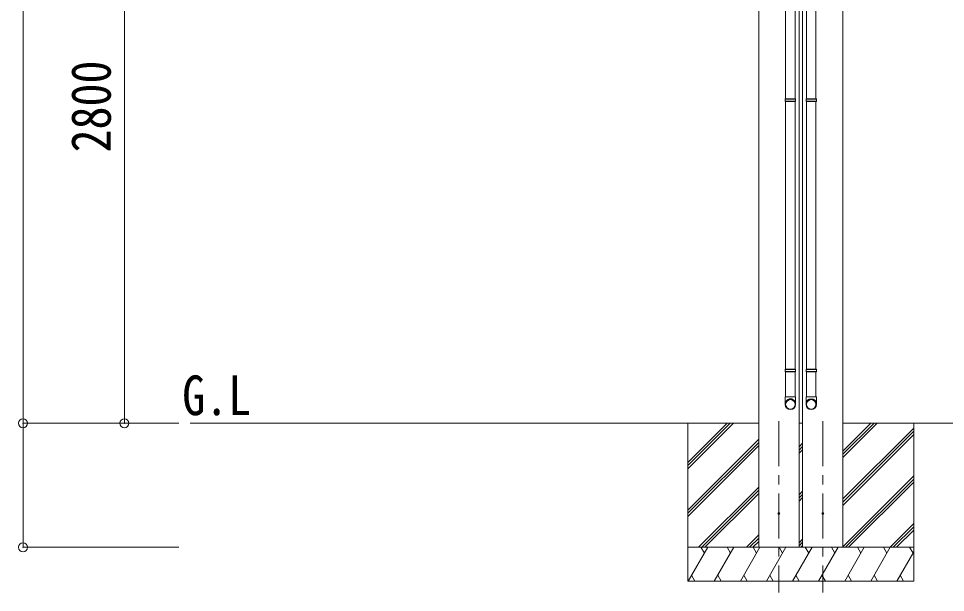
# Model space of a CAD drawing. Units: millimetres at full size, sheet at 1:40. Extents: x -11243 to 11243, y -7760 to 7760.
# Drawn here: x -8574 to -4470, y -4923 to -2379 of the extents above; entities that cross this region are included whole.
import ezdxf
from ezdxf.enums import TextEntityAlignment as Align

# ---------------------------------------------------------------- set-up
doc = ezdxf.new("R2010")
doc.units = ezdxf.units.MM
doc.header["$LTSCALE"] = 40
doc.header["$PDMODE"] = 32
doc.header["$PDSIZE"] = 40
doc.linetypes.add('CHAIN1', pattern=[8, 5, -1, 1, -1])
for name, color, linetype, lineweight in [('0-0_0', 7, 'Continuous', 9), ('0-1_本体', 5, 'CHAIN1', 9), ('0-3_ELV2', 4, 'Continuous', 9), ('0-6_OTH_LINE', 6, 'Continuous', 9), ('0-9_OUTLINE', 7, 'Continuous', 9)]:
    doc.layers.add(name, color=color, linetype=linetype, lineweight=lineweight)
doc.layers.add('0-7_SHAPE', color=7, linetype='Continuous')
doc.styles.add('ＭＳ ゴシック', font='')
doc.styles.get('ＭＳ ゴシック').set_extended_font_data('MS Gothic')

msp = doc.modelspace()

# ---------------------------------------------------------------- linework, layer by layer
at = {"layer": '0-0_0'}
for p, q in [((-5296.07, -4172.36), (-7813.52, -4172.36)), ((-5610.07, -4346.07), (-5436.36, -4172.36)), ((-5610.07, -4360.22), (-5422.21, -4172.36)), ((-5610.07, -4374.36), (-5408.07, -4172.36)), ((-5118.07, -4172.36), (-5102.07, -4172.36)), ((-4924.07, -4172.36), (-2406.62, -4172.36)), ((-4924.07, -4296.17), (-4800.12, -4172.36)), ((-4924.07, -4310.32), (-4785.96, -4172.36)), ((-4924.07, -4324.46), (-4771.8, -4172.36)), ((-4610.07, -4172.36), (-4610.07, -4872.36)), ((-4924.07, -4508.11), (-4610.07, -4194.11)), ((-4924.07, -4522.25), (-4610.07, -4208.25)), ((-4924.07, -4536.39), (-4610.07, -4222.39)), ((-5610.07, -4557.46), (-5296.07, -4243.46)), ((-5610.07, -4571.6), (-5296.07, -4257.6)), ((-5118.07, -4277.59), (-5102.07, -4261.59)), ((-5610.07, -4585.74), (-5296.07, -4271.75)), ((-5118.07, -4291.74), (-5102.07, -4275.74)), ((-5118.07, -4305.88), (-5102.07, -4289.88)), ((-4924.07, -4719.86), (-4610.07, -4405.87)), ((-4912.42, -4722.36), (-4610.07, -4420.01)), ((-5562.84, -4722.36), (-5296.07, -4455.59)), ((-5548.7, -4722.36), (-5296.07, -4469.73)), ((-4898.28, -4722.36), (-4610.07, -4434.15)), ((-5534.56, -4722.36), (-5296.07, -4483.88)), ((-5118.07, -4489.72), (-5102.07, -4473.72)), ((-5118.07, -4503.87), (-5102.07, -4487.87)), ((-5118.07, -4518.01), (-5102.07, -4502.01)), ((-4714.81, -4722.36), (-4610.07, -4617.62)), ((-4700.67, -4722.36), (-4610.07, -4631.77)), ((-5350.71, -4722.36), (-5296.07, -4667.72)), ((-4686.52, -4722.36), (-4610.07, -4645.91)), ((-5336.57, -4722.36), (-5296.07, -4681.86)), ((-5322.42, -4722.36), (-5296.07, -4696.01)), ((-5118.07, -4701.86), (-5102.07, -4685.86)), ((-5118.07, -4716), (-5102.07, -4700)), ((-5110.29, -4722.36), (-5102.07, -4714.14)), ((-4610.07, -4722.36), (-5610.07, -4722.36)), ((-5608.68, -4872.36), (-5522.08, -4722.36)), ((-5537.08, -4748.34), (-5552.08, -4722.36)), ((-5493.21, -4872.36), (-5406.61, -4722.36)), ((-5421.61, -4748.35), (-5436.61, -4722.36)), ((-5377.74, -4872.36), (-5291.14, -4722.36)), ((-5306.14, -4748.35), (-5321.14, -4722.36)), ((-5262.27, -4872.36), (-5175.67, -4722.36)), ((-5190.67, -4748.34), (-5205.67, -4722.36)), ((-5146.8, -4872.36), (-5060.2, -4722.36)), ((-5075.2, -4748.35), (-5090.2, -4722.36)), ((-5031.33, -4872.36), (-4944.73, -4722.36)), ((-4959.73, -4748.35), (-4974.73, -4722.36)), ((-4915.86, -4872.36), (-4829.26, -4722.36)), ((-4844.26, -4748.35), (-4859.26, -4722.36)), ((-4800.39, -4872.36), (-4713.79, -4722.36)), ((-4728.79, -4748.35), (-4743.79, -4722.36)), ((-4684.92, -4872.36), (-4610.07, -4742.71)), ((-4613.32, -4748.35), (-4628.32, -4722.36)), ((-5593.68, -4846.38), (-5578.68, -4872.36)), ((-5478.21, -4846.38), (-5463.21, -4872.36)), ((-5362.74, -4846.38), (-5347.74, -4872.36)), ((-5247.27, -4846.38), (-5232.27, -4872.36)), ((-5131.8, -4846.38), (-5116.8, -4872.36)), ((-5016.33, -4846.38), (-5001.33, -4872.36)), ((-4900.86, -4846.38), (-4885.86, -4872.36)), ((-4785.39, -4846.38), (-4770.39, -4872.36)), ((-4669.92, -4846.38), (-4654.92, -4872.36))]:
    msp.add_line(p, q, dxfattribs=at)
msp.add_lwpolyline([(-5610.07, -4172.36), (-5610.07, -4872.36), (-4610.07, -4872.36)], dxfattribs=at)
at = {"layer": '0-1_本体'}
for p, q in [((-5207.07, -4163.37), (-5207.07, -4922.58)), ((-5013.07, -4163.37), (-5013.07, -4922.58))]:
    msp.add_line(p, q, dxfattribs=at)
at = {"layer": '0-3_ELV2'}
for p, q in [((-5296.07, -4722.36), (-5296.07, -1243.36)), ((-5118.07, -4722.36), (-5118.07, -1264.02)), ((-5102.07, -4722.36), (-5102.07, -1264.02)), ((-4924.07, -4722.36), (-4924.07, -1243.36))]:
    msp.add_line(p, q, dxfattribs=at)
for centre in [(-5207.07, -4572.36), (-5013.07, -4572.36)]:
    msp.add_circle(centre, 4.5, dxfattribs=at)
at = {"layer": '0-6_OTH_LINE'}
for p, q in [((-8553.91, -4172.36), (-8553.91, -1254.16)), ((-8104.91, -4172.36), (-8104.91, -1372.36)), ((-8553.91, -4172.36), (-7863.52, -4172.36)), ((-8553.91, -4722.36), (-8553.91, -4172.36)), ((-8104.91, -4172.36), (-7863.52, -4172.36)), ((-8553.91, -4722.36), (-7863.52, -4722.36))]:
    msp.add_line(p, q, dxfattribs=at)
for p in [(-8553.91, -4172.36), (-8104.91, -4172.36), (-8553.91, -4722.36)]:
    msp.add_point(p, dxfattribs=at)
at = {"layer": '0-9_OUTLINE'}
for p, q in [((-5177.22, -1548.43), (-5177.22, -2734.62)), ((-5135.22, -1548.43), (-5135.22, -2734.62)), ((-5084.91, -1548.43), (-5084.91, -2734.62)), ((-5042.91, -1548.43), (-5042.91, -2734.62)), ((-5179.22, -2736.62), (-5178.22, -2734.62)), ((-5179.22, -2736.62), (-5133.22, -2736.62)), ((-5179.22, -2736.62), (-5179.22, -2744.62)), ((-5179.22, -2744.62), (-5133.22, -2744.62)), ((-5179.22, -2744.62), (-5178.22, -2746.62)), ((-5178.22, -2734.62), (-5134.22, -2734.62)), ((-5178.22, -2746.62), (-5134.22, -2746.62)), ((-5177.22, -2746.62), (-5177.22, -3932.81)), ((-5135.22, -2746.62), (-5135.22, -3932.81)), ((-5133.22, -2736.62), (-5134.22, -2734.62)), ((-5086.91, -2736.62), (-5085.91, -2734.62)), ((-5040.91, -2736.62), (-5086.91, -2736.62)), ((-5040.91, -2744.62), (-5086.91, -2744.62)), ((-5041.91, -2734.62), (-5085.91, -2734.62)), ((-5041.91, -2746.62), (-5085.91, -2746.62)), ((-5084.91, -2746.62), (-5084.91, -3932.81)), ((-5042.91, -2746.62), (-5042.91, -3932.81)), ((-5040.91, -2736.62), (-5041.91, -2734.62)), ((-5040.91, -2744.62), (-5041.91, -2746.62)), ((-5040.91, -2736.62), (-5040.91, -2744.62)), ((-5179.22, -3934.81), (-5178.22, -3932.81)), ((-5179.22, -3934.81), (-5133.22, -3934.81)), ((-5179.22, -3934.81), (-5179.22, -3942.81)), ((-5178.22, -3932.81), (-5134.22, -3932.81)), ((-5133.22, -3934.81), (-5134.22, -3932.81)), ((-5086.91, -3934.81), (-5085.91, -3932.81)), ((-5040.91, -3934.81), (-5086.91, -3934.81)), ((-5041.91, -3932.81), (-5085.91, -3932.81)), ((-5040.91, -3934.81), (-5041.91, -3932.81)), ((-5040.91, -3934.81), (-5040.91, -3942.81)), ((-5179.22, -3942.81), (-5133.22, -3942.81)), ((-5179.22, -3942.81), (-5178.22, -3944.81)), ((-5178.22, -3944.81), (-5134.22, -3944.81)), ((-5177.22, -3944.81), (-5177.22, -4054.81)), ((-5135.22, -3944.81), (-5135.22, -4054.81)), ((-5040.91, -3942.81), (-5086.91, -3942.81)), ((-5041.91, -3944.81), (-5085.91, -3944.81)), ((-5084.91, -3944.81), (-5084.91, -4054.81)), ((-5042.91, -3944.81), (-5042.91, -4054.81)), ((-5040.91, -3942.81), (-5041.91, -3944.81)), ((-5179.22, -4088.95), (-5179.22, -4054.81)), ((-5179.22, -4054.81), (-5133.22, -4054.81)), ((-5133.22, -4088.95), (-5133.22, -4054.81)), ((-5086.91, -4088.95), (-5086.91, -4054.81)), ((-5040.91, -4054.81), (-5086.91, -4054.81)), ((-5040.91, -4088.95), (-5040.91, -4054.81))]:
    msp.add_line(p, q, dxfattribs=at)
for points in [[(-5133.22, -2736.62), (-5133.22, -2744.62), (-5134.22, -2746.62)], [(-5086.91, -2736.62), (-5086.91, -2744.62), (-5085.91, -2746.62)], [(-5133.22, -3934.81), (-5133.22, -3942.81), (-5134.22, -3944.81)], [(-5086.91, -3934.81), (-5086.91, -3942.81), (-5085.91, -3944.81)]]:
    msp.add_lwpolyline(points, dxfattribs=at)
for centre, major_axis, ratio, start_param, end_param in [((-5156.22, -4087.21), (23, 0), 0.996195, 6.2831853, 9.424778), ((-5063.91, -4087.21), (-23, 0), 0.996195, 3.1415927, 6.2831853), ((-5156.22, -4088.95), (23, 0), 0.996195, 6.2831853, 9.424778), ((-5156.22, -4088.95), (0, -23.43), 0.981806, 4.712389, 7.8539816), ((-5063.91, -4088.95), (-23, 0), 0.996195, 3.1415927, 6.2831853), ((-5063.91, -4088.95), (0, -23.43), 0.981806, 4.712389, 7.8539816)]:
    msp.add_ellipse(centre, major_axis=major_axis, ratio=ratio, start_param=start_param, end_param=end_param, dxfattribs=at)
for centre, major_axis in [((-5156.22, -4088.95), (-21, 0)), ((-5063.91, -4088.95), (21, 0))]:
    msp.add_ellipse(centre, major_axis=major_axis, ratio=0.996195, dxfattribs=at)

# ---------------------------------------------------------------- texts
at = {"layer": '0-6_OTH_LINE', "color": 7, "style": 'ＭＳ ゴシック', "width": 0.85}
msp.add_text('2800', height=176, rotation=90, dxfattribs=at).set_placement((-8112.91, -2972.36), align=Align.BOTTOM_LEFT)
at = {"layer": '0-7_SHAPE', "style": 'ＭＳ ゴシック', "width": 0.85}
msp.add_text('G.L', height=176, dxfattribs=at).set_placement((-7849.06, -4189.56), align=Align.BOTTOM_LEFT)

doc.saveas('drawing.dxf')
